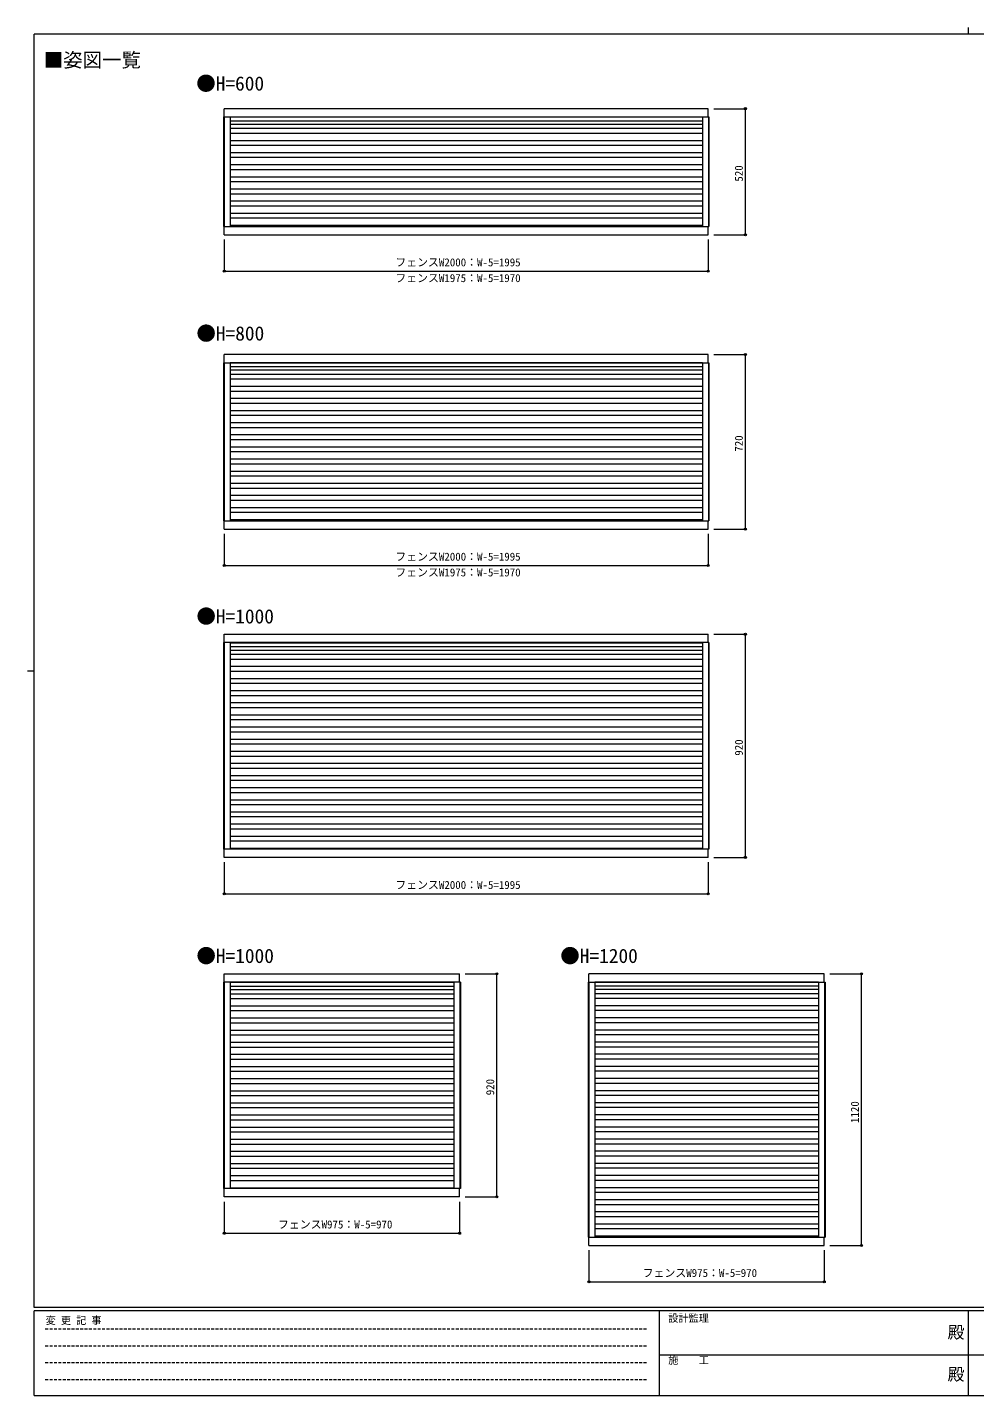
# Model space of a CAD drawing. Units: millimetres, scale not verified. Extents: x -3967 to 3967, y -2821 to 2821.
# Drawn here: x -3967 to -62, y -2821 to 2821 of the extents above; entities that cross this region are included whole.
import ezdxf
from ezdxf.enums import TextEntityAlignment as Align

# ---------------------------------------------------------------- set-up
doc = ezdxf.new("R2010")
doc.units = ezdxf.units.MM
doc.header["$LTSCALE"] = 10
doc.linetypes.add('DASHED1', pattern=[1.8, 1.2, -0.6])
doc.layers.add('0-0_0', color=3, linetype='Continuous')
for name, color, linetype, lineweight in [('0-1_USER1', 4, 'Continuous', 9), ('0-2_YKK_ZWAK', 6, 'Continuous', 9), ('0-3_YKK_11', 7, 'Continuous', 9)]:
    doc.layers.add(name, color=color, linetype=linetype, lineweight=lineweight)
doc.styles.add('ＭＳ ゴシック', font='')
doc.styles.get('ＭＳ ゴシック').set_extended_font_data('MS Gothic')

msp = doc.modelspace()

# ---------------------------------------------------------------- linework, layer by layer
at = {"layer": '0-1_USER1'}
for p, q in [((-1160.18, 2485.74), (-3155.18, 2485.74)), ((-3155.18, 2451.74), (-3155.18, 2485.74)), ((-1160.18, 2451.74), (-1160.18, 2485.74)), ((-3158.18, 2451.74), (-1157.18, 2451.74)), ((-3158.18, 2451.74), (-3158.18, 1999.74)), ((-3155.98, 2451.74), (-3155.98, 1999.74)), ((-3130.98, 2451.74), (-3130.98, 1999.74)), ((-1184.38, 2450.74), (-3130.98, 2450.74)), ((-1184.38, 2434.74), (-3130.98, 2434.74)), ((-1184.38, 2451.74), (-1184.38, 1999.74)), ((-1159.38, 2451.74), (-1159.38, 1999.74)), ((-1157.18, 2451.74), (-1157.18, 1999.74)), ((-1184.38, 2420.74), (-3130.98, 2420.74)), ((-1184.38, 2403.74), (-3130.98, 2403.74)), ((-1184.38, 2383.74), (-3130.98, 2383.74)), ((-1184.38, 2353.74), (-3130.98, 2353.74)), ((-1184.38, 2333.74), (-3130.98, 2333.74)), ((-1184.38, 2303.74), (-3130.98, 2303.74)), ((-1184.38, 2283.74), (-3130.98, 2283.74)), ((-1184.38, 2253.74), (-3130.98, 2253.74)), ((-1184.38, 2233.74), (-3130.98, 2233.74)), ((-1184.38, 2203.74), (-3130.98, 2203.74)), ((-1184.38, 2183.74), (-3130.98, 2183.74)), ((-1184.38, 2153.74), (-3130.98, 2153.74)), ((-1184.38, 2133.74), (-3130.98, 2133.74)), ((-1184.38, 2103.74), (-3130.98, 2103.74)), ((-1184.38, 2083.74), (-3130.98, 2083.74)), ((-1184.38, 2053.74), (-3130.98, 2053.74)), ((-1184.38, 2033.74), (-3130.98, 2033.74)), ((-3158.18, 1999.74), (-1157.18, 1999.74)), ((-3155.18, 1965.74), (-3155.18, 1999.74)), ((-1184.38, 2003.74), (-3130.98, 2003.74)), ((-1160.18, 1965.74), (-1160.18, 1999.74)), ((-3155.18, 1965.74), (-1160.18, 1965.74)), ((-1160.18, 1472.14), (-3155.18, 1472.14)), ((-3155.18, 1438.14), (-3155.18, 1472.14)), ((-1160.18, 1438.14), (-1160.18, 1472.14)), ((-3158.18, 1438.14), (-1157.18, 1438.14)), ((-3158.18, 1438.14), (-3158.18, 786.14)), ((-3155.98, 1438.14), (-3155.98, 786.14)), ((-3130.98, 1438.14), (-3130.98, 786.14)), ((-1184.38, 1437.14), (-3130.98, 1437.14)), ((-1184.38, 1421.14), (-3130.98, 1421.14)), ((-1184.38, 1438.14), (-1184.38, 786.14)), ((-1159.38, 1438.14), (-1159.38, 786.14)), ((-1157.18, 1438.14), (-1157.18, 786.14)), ((-1184.38, 1407.14), (-3130.98, 1407.14)), ((-1184.38, 1390.14), (-3130.98, 1390.14)), ((-1184.38, 1370.14), (-3130.98, 1370.14)), ((-1184.38, 1340.14), (-3130.98, 1340.14)), ((-1184.38, 1320.14), (-3130.98, 1320.14)), ((-1184.38, 1290.14), (-3130.98, 1290.14)), ((-1184.38, 1270.14), (-3130.98, 1270.14)), ((-1184.38, 1240.14), (-3130.98, 1240.14)), ((-1184.38, 1220.14), (-3130.98, 1220.14)), ((-1184.38, 1190.14), (-3130.98, 1190.14)), ((-1184.38, 1170.14), (-3130.98, 1170.14)), ((-1184.38, 1140.14), (-3130.98, 1140.14)), ((-1184.38, 1120.14), (-3130.98, 1120.14)), ((-1184.38, 1090.14), (-3130.98, 1090.14)), ((-1184.38, 1070.14), (-3130.98, 1070.14)), ((-1184.38, 1040.14), (-3130.98, 1040.14)), ((-1184.38, 1020.14), (-3130.98, 1020.14)), ((-1184.38, 990.14), (-3130.98, 990.14)), ((-1184.38, 970.14), (-3130.98, 970.14)), ((-1184.38, 940.14), (-3130.98, 940.14)), ((-1184.38, 920.14), (-3130.98, 920.14)), ((-1184.38, 890.14), (-3130.98, 890.14)), ((-1184.38, 870.14), (-3130.98, 870.14)), ((-1184.38, 840.14), (-3130.98, 840.14)), ((-1184.38, 820.14), (-3130.98, 820.14)), ((-1184.38, 790.14), (-3130.98, 790.14)), ((-3158.18, 786.14), (-1157.18, 786.14)), ((-3155.18, 752.14), (-3155.18, 786.14)), ((-3155.18, 752.14), (-1160.18, 752.14)), ((-1160.18, 752.14), (-1160.18, 786.14)), ((-1157.18, 284.43), (-3158.18, 284.43)), ((-3158.18, 284.43), (-3158.18, -567.57)), ((-3155.98, 284.43), (-3155.98, -567.57)), ((-3155.18, 318.43), (-1160.18, 318.43)), ((-3155.18, 284.43), (-3155.18, 318.43)), ((-3130.98, 284.43), (-3130.98, -567.57)), ((-3130.98, 283.43), (-1184.38, 283.43)), ((-1184.38, 284.43), (-1184.38, -567.57)), ((-1160.18, 284.43), (-1160.18, 318.43)), ((-1159.38, 284.43), (-1159.38, -567.57)), ((-1157.18, 284.43), (-1157.18, -567.57)), ((-3130.98, 267.43), (-1184.38, 267.43)), ((-3130.98, 253.43), (-1184.38, 253.43)), ((-3130.98, 236.43), (-1184.38, 236.43)), ((-3130.98, 216.43), (-1184.38, 216.43)), ((-3130.98, 186.43), (-1184.38, 186.43)), ((-3130.98, 166.43), (-1184.38, 166.43)), ((-3130.98, 136.43), (-1184.38, 136.43)), ((-3130.98, 116.43), (-1184.38, 116.43)), ((-3130.98, 86.43), (-1184.38, 86.43)), ((-3130.98, 66.43), (-1184.38, 66.43)), ((-3130.98, 36.43), (-1184.38, 36.43)), ((-3130.98, 16.43), (-1184.38, 16.43)), ((-3130.98, -13.57), (-1184.38, -13.57)), ((-3130.98, -33.57), (-1184.38, -33.57)), ((-3130.98, -63.57), (-1184.38, -63.57)), ((-3130.98, -83.57), (-1184.38, -83.57)), ((-3130.98, -113.57), (-1184.38, -113.57)), ((-3130.98, -133.57), (-1184.38, -133.57)), ((-3130.98, -163.57), (-1184.38, -163.57)), ((-3130.98, -183.57), (-1184.38, -183.57)), ((-3130.98, -213.57), (-1184.38, -213.57)), ((-3130.98, -233.57), (-1184.38, -233.57)), ((-3130.98, -263.57), (-1184.38, -263.57)), ((-3130.98, -283.57), (-1184.38, -283.57)), ((-3130.98, -313.57), (-1184.38, -313.57)), ((-3130.98, -333.57), (-1184.38, -333.57)), ((-3130.98, -363.57), (-1184.38, -363.57)), ((-3130.98, -383.57), (-1184.38, -383.57)), ((-3130.98, -413.57), (-1184.38, -413.57)), ((-3130.98, -433.57), (-1184.38, -433.57)), ((-3130.98, -463.57), (-1184.38, -463.57)), ((-3130.98, -483.57), (-1184.38, -483.57)), ((-3130.98, -513.57), (-1184.38, -513.57)), ((-3130.98, -533.57), (-1184.38, -533.57)), ((-3130.98, -563.57), (-1184.38, -563.57)), ((-1157.18, -567.57), (-3158.18, -567.57)), ((-3155.18, -601.57), (-3155.18, -567.57)), ((-1160.18, -601.57), (-3155.18, -601.57)), ((-1160.18, -601.57), (-1160.18, -567.57)), ((-2182.18, -1115.57), (-3158.18, -1115.57)), ((-3158.18, -1115.57), (-3158.18, -1967.57)), ((-3155.98, -1115.57), (-3155.98, -1967.57)), ((-3155.18, -1081.57), (-2185.18, -1081.57)), ((-3155.18, -1115.57), (-3155.18, -1081.57)), ((-3130.98, -1115.57), (-3130.98, -1967.57)), ((-3130.98, -1116.57), (-2209.38, -1116.57)), ((-2209.38, -1115.57), (-2209.38, -1967.57)), ((-2185.18, -1115.57), (-2185.18, -1081.57)), ((-2184.38, -1115.57), (-2184.38, -1967.57)), ((-2182.18, -1115.57), (-2182.18, -1967.57)), ((-1654.87, -1115.57), (-678.87, -1115.57)), ((-1654.87, -1115.57), (-1654.87, -2167.57)), ((-1652.67, -1115.57), (-1652.67, -2167.57)), ((-681.87, -1081.57), (-1651.87, -1081.57)), ((-1651.87, -1115.57), (-1651.87, -1081.57)), ((-1627.67, -1115.57), (-1627.67, -2167.57)), ((-706.07, -1116.57), (-1627.67, -1116.57)), ((-706.07, -1115.57), (-706.07, -2167.57)), ((-681.87, -1115.57), (-681.87, -1081.57)), ((-681.07, -1115.57), (-681.07, -2167.57)), ((-678.87, -1115.57), (-678.87, -2167.57)), ((-3130.98, -1132.57), (-2209.38, -1132.57)), ((-3130.98, -1146.57), (-2209.38, -1146.57)), ((-3130.98, -1163.57), (-2209.38, -1163.57)), ((-3130.98, -1183.57), (-2209.38, -1183.57)), ((-706.07, -1132.57), (-1627.67, -1132.57)), ((-706.07, -1146.57), (-1627.67, -1146.57)), ((-706.07, -1163.57), (-1627.67, -1163.57)), ((-706.07, -1183.57), (-1627.67, -1183.57)), ((-3130.98, -1213.57), (-2209.38, -1213.57)), ((-3130.98, -1233.57), (-2209.38, -1233.57)), ((-706.07, -1213.57), (-1627.67, -1213.57)), ((-706.07, -1233.57), (-1627.67, -1233.57)), ((-3130.98, -1263.57), (-2209.38, -1263.57)), ((-3130.98, -1283.57), (-2209.38, -1283.57)), ((-706.07, -1263.57), (-1627.67, -1263.57)), ((-706.07, -1283.57), (-1627.67, -1283.57)), ((-3130.98, -1313.57), (-2209.38, -1313.57)), ((-3130.98, -1333.57), (-2209.38, -1333.57)), ((-706.07, -1313.57), (-1627.67, -1313.57)), ((-706.07, -1333.57), (-1627.67, -1333.57)), ((-3130.98, -1363.57), (-2209.38, -1363.57)), ((-3130.98, -1383.57), (-2209.38, -1383.57)), ((-706.07, -1363.57), (-1627.67, -1363.57)), ((-706.07, -1383.57), (-1627.67, -1383.57)), ((-3130.98, -1413.57), (-2209.38, -1413.57)), ((-3130.98, -1433.57), (-2209.38, -1433.57)), ((-3130.98, -1463.57), (-2209.38, -1463.57)), ((-706.07, -1413.57), (-1627.67, -1413.57)), ((-706.07, -1433.57), (-1627.67, -1433.57)), ((-706.07, -1463.57), (-1627.67, -1463.57)), ((-3130.98, -1483.57), (-2209.38, -1483.57)), ((-3130.98, -1513.57), (-2209.38, -1513.57)), ((-706.07, -1483.57), (-1627.67, -1483.57)), ((-706.07, -1513.57), (-1627.67, -1513.57)), ((-3130.98, -1533.57), (-2209.38, -1533.57)), ((-3130.98, -1563.57), (-2209.38, -1563.57)), ((-706.07, -1533.57), (-1627.67, -1533.57)), ((-706.07, -1563.57), (-1627.67, -1563.57)), ((-3130.98, -1583.57), (-2209.38, -1583.57)), ((-3130.98, -1613.57), (-2209.38, -1613.57)), ((-3130.98, -1633.57), (-2209.38, -1633.57)), ((-706.07, -1583.57), (-1627.67, -1583.57)), ((-706.07, -1613.57), (-1627.67, -1613.57)), ((-706.07, -1633.57), (-1627.67, -1633.57)), ((-3130.98, -1663.57), (-2209.38, -1663.57)), ((-3130.98, -1683.57), (-2209.38, -1683.57)), ((-706.07, -1663.57), (-1627.67, -1663.57)), ((-706.07, -1683.57), (-1627.67, -1683.57)), ((-3130.98, -1713.57), (-2209.38, -1713.57)), ((-3130.98, -1733.57), (-2209.38, -1733.57)), ((-706.07, -1713.57), (-1627.67, -1713.57)), ((-706.07, -1733.57), (-1627.67, -1733.57)), ((-3130.98, -1763.57), (-2209.38, -1763.57)), ((-3130.98, -1783.57), (-2209.38, -1783.57)), ((-706.07, -1763.57), (-1627.67, -1763.57)), ((-706.07, -1783.57), (-1627.67, -1783.57)), ((-3130.98, -1813.57), (-2209.38, -1813.57)), ((-3130.98, -1833.57), (-2209.38, -1833.57)), ((-706.07, -1813.57), (-1627.67, -1813.57)), ((-706.07, -1833.57), (-1627.67, -1833.57)), ((-3130.98, -1863.57), (-2209.38, -1863.57)), ((-3130.98, -1883.57), (-2209.38, -1883.57)), ((-3130.98, -1913.57), (-2209.38, -1913.57)), ((-706.07, -1863.57), (-1627.67, -1863.57)), ((-706.07, -1883.57), (-1627.67, -1883.57)), ((-706.07, -1913.57), (-1627.67, -1913.57)), ((-2182.18, -1967.57), (-3158.18, -1967.57)), ((-3155.18, -2001.57), (-3155.18, -1967.57)), ((-3130.98, -1933.57), (-2209.38, -1933.57)), ((-3130.98, -1963.57), (-2209.38, -1963.57)), ((-2185.18, -2001.57), (-2185.18, -1967.57)), ((-706.07, -1933.57), (-1627.67, -1933.57)), ((-706.07, -1963.57), (-1627.67, -1963.57)), ((-2185.18, -2001.57), (-3155.18, -2001.57)), ((-706.07, -1983.57), (-1627.67, -1983.57)), ((-706.07, -2013.57), (-1627.67, -2013.57)), ((-706.07, -2033.57), (-1627.67, -2033.57)), ((-706.07, -2063.57), (-1627.67, -2063.57)), ((-706.07, -2083.57), (-1627.67, -2083.57)), ((-706.07, -2113.57), (-1627.67, -2113.57)), ((-706.07, -2133.57), (-1627.67, -2133.57)), ((-1654.87, -2167.57), (-678.87, -2167.57)), ((-1651.87, -2201.57), (-1651.87, -2167.57)), ((-706.07, -2163.57), (-1627.67, -2163.57)), ((-681.87, -2201.57), (-681.87, -2167.57)), ((-1651.87, -2201.57), (-681.87, -2201.57))]:
    msp.add_line(p, q, dxfattribs=at)
at = {"layer": '0-2_YKK_ZWAK'}
for p, q in [((-1137.18, 2485.74), (-1006.18, 2485.74)), ((-1007.18, 1965.74), (-1007.18, 2485.74)), ((-3155.18, 1945.74), (-3155.18, 1814.74)), ((-1160.18, 1945.74), (-1160.18, 1814.74)), ((-1137.18, 1965.74), (-1006.18, 1965.74)), ((-3155.18, 1815.74), (-1160.18, 1815.74)), ((-1137.18, 1472.14), (-1006.18, 1472.14)), ((-1007.18, 752.14), (-1007.18, 1472.14)), ((-1137.18, 752.14), (-1006.18, 752.14)), ((-3155.18, 732.14), (-3155.18, 601.14)), ((-1160.18, 732.14), (-1160.18, 601.14)), ((-3155.18, 602.14), (-1160.18, 602.14)), ((-1137.18, 318.43), (-1006.18, 318.43)), ((-1007.18, -601.57), (-1007.18, 318.43)), ((-1137.18, -601.57), (-1006.18, -601.57)), ((-3155.18, -621.57), (-3155.18, -752.57)), ((-1160.18, -621.57), (-1160.18, -752.57)), ((-3155.18, -751.57), (-1160.18, -751.57)), ((-2162.18, -1081.57), (-2031.18, -1081.57)), ((-2032.18, -2001.57), (-2032.18, -1081.57)), ((-658.87, -1081.57), (-527.87, -1081.57)), ((-528.87, -2201.57), (-528.87, -1081.57)), ((-3155.18, -2021.57), (-3155.18, -2152.57)), ((-2185.18, -2021.57), (-2185.18, -2152.57)), ((-2162.18, -2001.57), (-2031.18, -2001.57)), ((-3155.18, -2151.57), (-2185.18, -2151.57)), ((-1651.87, -2221.57), (-1651.87, -2352.57)), ((-681.87, -2221.57), (-681.87, -2352.57)), ((-658.87, -2201.57), (-527.87, -2201.57)), ((-1651.87, -2351.57), (-681.87, -2351.57))]:
    msp.add_line(p, q, dxfattribs=at)
for centre in [(-1007.18, 2485.74), (-1007.18, 1965.74), (-3155.18, 1815.74), (-1160.18, 1815.74), (-1007.18, 1472.14), (-1007.18, 752.14), (-3155.18, 602.14), (-1160.18, 602.14), (-1007.18, 318.43), (-1007.18, -601.57), (-3155.18, -751.57), (-1160.18, -751.57), (-2032.18, -1081.57), (-528.87, -1081.57), (-2032.18, -2001.57), (-3155.18, -2151.57), (-2185.18, -2151.57), (-528.87, -2201.57), (-1651.87, -2351.57), (-681.87, -2351.57)]:
    msp.add_circle(centre, 4.25, dxfattribs=at)
at = {"layer": '0-3_YKK_11'}
for p, q in [((-88.94, 2821), (-88.94, 2793)), ((3760.92, 2793), (-3939.08, 2793)), ((-3939.08, -2457), (-3939.08, 2793)), ((-3967.08, 168), (-3939.08, 168)), ((3760.92, -2457), (-3939.08, -2457)), ((3382.92, -2471), (-3939.08, -2471)), ((-3939.08, -2821), (-3939.08, -2471)), ((-1363.08, -2471), (-1363.08, -2821)), ((-89.08, -2471), (-89.08, -2821)), ((-1363.08, -2652.99), (-75.08, -2652.99)), ((-75.08, -2652.99), (1212.92, -2652.99)), ((-3939.08, -2821), (3382.92, -2821))]:
    msp.add_line(p, q, dxfattribs=at)
at = {"layer": '0-3_YKK_11', "linetype": 'DASHED1'}
for p, q in [((-3893.1, -2546.12), (-1411.17, -2546.12)), ((-3893.1, -2615.41), (-1411.17, -2615.41)), ((-3893.1, -2684.7), (-1411.17, -2684.7)), ((-3893.1, -2753.98), (-1411.17, -2753.98))]:
    msp.add_line(p, q, dxfattribs=at)

# ---------------------------------------------------------------- texts
at = {"layer": '0-0_0', "style": 'ＭＳ ゴシック'}
for s, p in [('■姿図一覧', (-3899.31, 2639.47)), ('●H=600', (-3270.73, 2542.69)), ('●H=800', (-3270.05, 1512.2)), ('●H=1000', (-3270.05, 345.44)), ('●H=1000', (-3270.05, -1054.56)), ('●H=1200', (-1770.05, -1054.56))]:
    msp.add_text(s, height=58.65, dxfattribs=at).set_placement(p, align=Align.BOTTOM_LEFT)
at = {"layer": '0-2_YKK_ZWAK', "style": 'ＭＳ ゴシック'}
for s, p in [('520', (-1007.85, 2184.94)), ('720', (-1007.85, 1071.34)), ('920', (-1007.85, -182.37)), ('920', (-2032.85, -1582.37)), ('1120', (-529.54, -1696.77))]:
    msp.add_text(s, height=32.99, rotation=90, dxfattribs=at).set_placement(p, align=Align.BOTTOM_LEFT)
for s, p in [('フェンスW2000：W-5=1995', (-2450.48, 1825.74)), ('フェンスW1975：W-5=1970', (-2450.48, 1760.74)), ('フェンスW2000：W-5=1995', (-2450.48, 612.14)), ('フェンスW1975：W-5=1970', (-2450.48, 547.14)), ('フェンスW2000：W-5=1995', (-2450.48, -741.57)), ('フェンスW975：W-5=970', (-2934.18, -2141.57)), ('フェンスW975：W-5=970', (-1430.87, -2341.57))]:
    msp.add_text(s, height=32.99, dxfattribs=at).set_placement(p, align=Align.BOTTOM_LEFT)
at = {"layer": '0-3_YKK_11', "style": 'ＭＳ ゴシック'}
for s, height, p in [('設計監理', 30.79, (-1325.39, -2526.33)), ('変 更 記 事', 30.79, (-3891.94, -2535.47)), ('殿', 51.32, (-173.9, -2600.56)), ('施\u3000\u3000工', 30.79, (-1325.39, -2699.54)), ('殿', 51.32, (-173.9, -2773.78))]:
    msp.add_text(s, height=height, dxfattribs=at).set_placement(p, align=Align.BOTTOM_LEFT)

doc.saveas('drawing.dxf')
